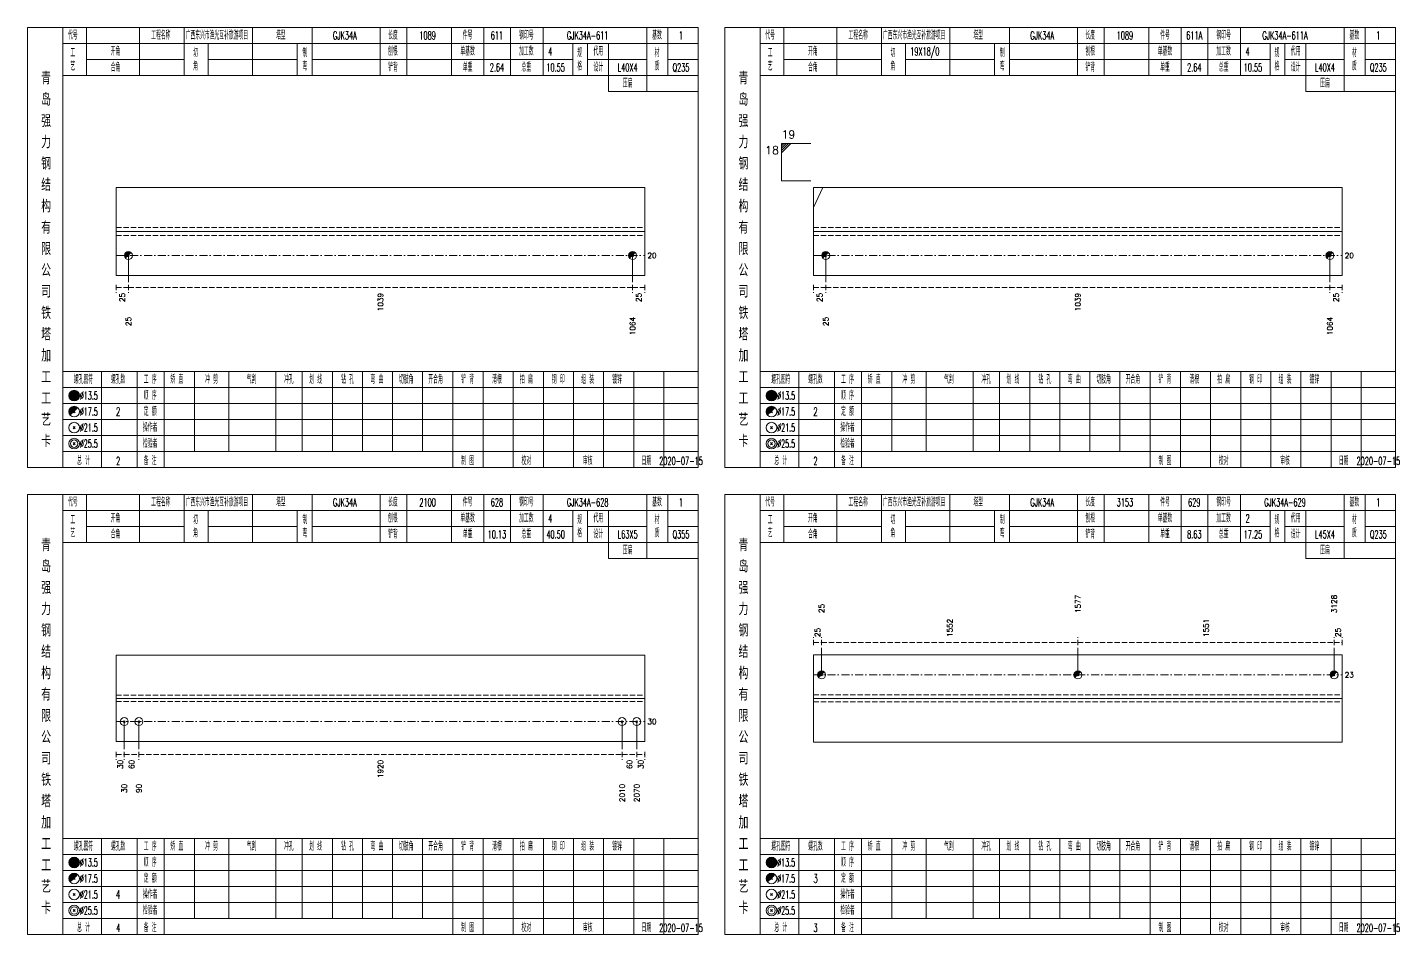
# Model space of a CAD drawing. Extents: x 0 to 2606, y -377 to 6479.
# Drawn here: x 0 to 514, y 3500 to 3840 of the extents above; entities that cross this region are included whole.
import ezdxf
from ezdxf.enums import TextEntityAlignment as Align

# ---------------------------------------------------------------- set-up
doc = ezdxf.new("R2010")
doc.units = 0
doc.header["$MEASUREMENT"] = 0
doc.linetypes.add('一点画线', pattern=[5.2, 3, -1, 0.2, -1])
doc.linetypes.add('虚线', pattern=[2.75, 2, -0.75])
doc.layers.get('0').update_dxf_attribs({"linetype": 'CONTINUOUS', "lineweight": 25})
doc.layers.add('1', color=7, linetype='CONTINUOUS', lineweight=25)
doc.layers.add('4', color=7, linetype='CONTINUOUS', lineweight=25)
doc.styles.get("Standard").update_dxf_attribs({"font": 'simplex.shx', "width": 0.7, "height": 3, "bigfont": 'gbhzfs.shx'})

msp = doc.modelspace()

# ---------------------------------------------------------------- linework, layer by layer
at = {"color": 7, "linetype": 'Continuous', "lineweight": 13}
for p, q in [((282.7, 3796.5), (293.7, 3796.5)), ((282.7, 3782.5), (282.7, 3796.5)), ((283.57, 3796.5), (282.7, 3795.62)), ((284.45, 3796.5), (282.7, 3794.75)), ((285.32, 3796.5), (282.7, 3793.88)), ((286.2, 3796.5), (282.7, 3793)), ((282.7, 3782.5), (293.7, 3782.5)), ((294.7, 3772.57), (298.16, 3780)), ((37.85, 3754.5), (37.85, 3744.5)), ((226.85, 3754.5), (226.85, 3744.5)), ((299.25, 3754.5), (299.25, 3744.5)), ((488.25, 3754.5), (488.25, 3744.5)), ((297.7, 3597.33), (297.7, 3607.5)), ((393.78, 3597.33), (393.78, 3607.5)), ((489.8, 3597.33), (489.8, 3607.5)), ((36.3, 3579.81), (36.3, 3569.5)), ((41.79, 3579.81), (41.79, 3569.5)), ((222.91, 3579.81), (222.91, 3569.5)), ((228.4, 3579.81), (228.4, 3569.5))]:
    msp.add_line(p, q, dxfattribs=at)
at = {"color": 7, "linetype": 'Continuous', "lineweight": 18}
for p, q in [((33.3, 3780), (33.3, 3747)), ((33.3, 3780), (231.4, 3780)), ((231.4, 3780), (231.4, 3747)), ((294.7, 3780), (294.7, 3747)), ((294.7, 3780), (492.8, 3780)), ((492.8, 3780), (492.8, 3747)), ((33.3, 3763.5), (231.4, 3763.5)), ((294.7, 3763.5), (492.8, 3763.5)), ((33.3, 3604.69), (33.3, 3572.31)), ((33.3, 3604.69), (231.4, 3604.69)), ((231.4, 3604.69), (231.4, 3572.31)), ((294.7, 3604.83), (294.7, 3572.17)), ((294.7, 3604.83), (492.8, 3604.83)), ((492.8, 3604.83), (492.8, 3572.17)), ((33.3, 3588.5), (231.4, 3588.5)), ((294.7, 3588.5), (492.8, 3588.5))]:
    msp.add_line(p, q, dxfattribs=at)
at = {"color": 1, "linetype": '虚线', "lineweight": 18}
for p, q in [((33.3, 3765), (231.4, 3765)), ((33.3, 3762), (231.4, 3762)), ((294.7, 3765), (492.8, 3765)), ((294.7, 3762), (492.8, 3762)), ((33.3, 3589.69), (231.4, 3589.69)), ((33.3, 3587.31), (231.4, 3587.31)), ((294.7, 3589.83), (492.8, 3589.83)), ((294.7, 3587.17), (492.8, 3587.17))]:
    msp.add_line(p, q, dxfattribs=at)
at = {"color": 3, "linetype": '一点画线', "lineweight": 13}
for p, q in [((33.3, 3754.5), (231.4, 3754.5)), ((294.7, 3754.5), (492.8, 3754.5)), ((294.7, 3597.33), (492.8, 3597.33)), ((33.3, 3579.81), (231.4, 3579.81))]:
    msp.add_line(p, q, dxfattribs=at)
at = {"color": 8, "linetype": '虚线', "lineweight": 9}
for p, q in [((33.3, 3743.5), (33.3, 3740.5)), ((33.3, 3742.5), (37.85, 3742.5)), ((37.85, 3743.5), (37.85, 3740.5)), ((37.85, 3743.5), (37.85, 3740.5)), ((37.85, 3742.5), (226.85, 3742.5)), ((226.85, 3743.5), (226.85, 3740.5)), ((226.85, 3743.5), (226.85, 3740.5)), ((226.85, 3742.5), (231.4, 3742.5)), ((231.4, 3743.5), (231.4, 3740.5)), ((294.7, 3743.5), (294.7, 3740.5)), ((294.7, 3742.5), (299.25, 3742.5)), ((299.25, 3743.5), (299.25, 3740.5)), ((299.25, 3743.5), (299.25, 3740.5)), ((299.25, 3742.5), (488.25, 3742.5)), ((488.25, 3743.5), (488.25, 3740.5)), ((488.25, 3743.5), (488.25, 3740.5)), ((488.25, 3742.5), (492.8, 3742.5)), ((492.8, 3743.5), (492.8, 3740.5)), ((294.7, 3608.5), (294.7, 3611.5)), ((297.7, 3608.5), (297.7, 3611.5)), ((297.7, 3608.5), (297.7, 3611.5)), ((393.78, 3608.5), (393.78, 3611.5)), ((393.78, 3608.5), (393.78, 3611.5)), ((489.8, 3608.5), (489.8, 3611.5)), ((489.8, 3608.5), (489.8, 3611.5)), ((492.8, 3608.5), (492.8, 3611.5)), ((294.7, 3609.5), (297.7, 3609.5)), ((297.7, 3609.5), (393.78, 3609.5)), ((393.78, 3609.5), (489.8, 3609.5)), ((489.8, 3609.5), (492.8, 3609.5)), ((33.3, 3568.5), (33.3, 3565.5)), ((33.3, 3567.5), (36.3, 3567.5)), ((36.3, 3568.5), (36.3, 3565.5)), ((36.3, 3568.5), (36.3, 3565.5)), ((36.3, 3567.5), (41.79, 3567.5)), ((41.79, 3568.5), (41.79, 3565.5)), ((41.79, 3568.5), (41.79, 3565.5)), ((41.79, 3567.5), (222.91, 3567.5)), ((222.91, 3568.5), (222.91, 3565.5)), ((222.91, 3568.5), (222.91, 3565.5)), ((222.91, 3567.5), (228.4, 3567.5)), ((228.4, 3568.5), (228.4, 3565.5)), ((228.4, 3568.5), (228.4, 3565.5)), ((228.4, 3567.5), (231.4, 3567.5)), ((231.4, 3568.5), (231.4, 3565.5))]:
    msp.add_line(p, q, dxfattribs=at)
at = {"color": 7, "linetype": 'Continuous', "lineweight": 0}
for p, q in [((297.4, 3597.03), (298, 3597.63)), ((297.4, 3597.63), (298, 3597.03)), ((393.48, 3597.03), (394.08, 3597.63)), ((393.48, 3597.63), (394.08, 3597.03)), ((489.5, 3597.03), (490.1, 3597.63)), ((489.5, 3597.63), (490.1, 3597.03))]:
    msp.add_line(p, q, dxfattribs=at)
at = {"color": 7, "linetype": 'Continuous', "lineweight": 13}
for centre in [(297.7, 3597.33), (393.78, 3597.33), (489.8, 3597.33)]:
    msp.add_circle(centre, 1.5, dxfattribs=at)
for centre, radius in [((297.7, 3597.33), 1.35), ((297.7, 3597.33), 1.2), ((297.7, 3597.33), 1.05), ((297.7, 3597.33), 0.9), ((297.7, 3597.33), 0.75), ((297.7, 3597.33), 0.6), ((297.7, 3597.33), 0.45), ((297.7, 3597.33), 0.3), ((297.7, 3597.33), 0.15), ((393.78, 3597.33), 1.35), ((393.78, 3597.33), 1.2), ((393.78, 3597.33), 1.05), ((393.78, 3597.33), 0.9), ((393.78, 3597.33), 0.75), ((393.78, 3597.33), 0.6), ((393.78, 3597.33), 0.45), ((393.78, 3597.33), 0.3), ((393.78, 3597.33), 0.15), ((489.8, 3597.33), 1.35), ((489.8, 3597.33), 1.2), ((489.8, 3597.33), 1.05), ((489.8, 3597.33), 0.9), ((489.8, 3597.33), 0.75), ((489.8, 3597.33), 0.6), ((489.8, 3597.33), 0.45), ((489.8, 3597.33), 0.3), ((489.8, 3597.33), 0.15)]:
    msp.add_arc(centre, radius, 45, 225, dxfattribs=at)
at = {"layer": '1', "color": 7, "linetype": 'Continuous', "lineweight": 0}
for p, q in [((37.55, 3754.2), (38.15, 3754.8)), ((37.55, 3754.8), (38.15, 3754.2)), ((226.55, 3754.2), (227.15, 3754.8)), ((226.55, 3754.8), (227.15, 3754.2)), ((298.95, 3754.2), (299.55, 3754.8)), ((298.95, 3754.8), (299.55, 3754.2)), ((487.95, 3754.2), (488.55, 3754.8)), ((487.95, 3754.8), (488.55, 3754.2))]:
    msp.add_line(p, q, dxfattribs=at)
at = {"layer": '1', "color": 7, "linetype": 'Continuous', "lineweight": 18}
for p, q in [((33.3, 3747), (231.4, 3747)), ((294.7, 3747), (492.8, 3747)), ((33.3, 3572.31), (231.4, 3572.31)), ((294.7, 3572.17), (492.8, 3572.17))]:
    msp.add_line(p, q, dxfattribs=at)
at = {"layer": '1', "color": 7, "linetype": 'Continuous', "lineweight": 13}
for p, q in [((36, 3579.51), (36.6, 3580.11)), ((36.6, 3579.51), (36, 3580.11)), ((41.49, 3579.51), (42.09, 3580.11)), ((42.09, 3579.51), (41.49, 3580.11)), ((222.61, 3579.51), (223.21, 3580.11)), ((223.21, 3579.51), (222.61, 3580.11)), ((228.1, 3579.51), (228.7, 3580.11)), ((228.7, 3579.51), (228.1, 3580.11))]:
    msp.add_line(p, q, dxfattribs=at)
for centre in [(37.85, 3754.5), (226.85, 3754.5), (299.25, 3754.5), (488.25, 3754.5), (36.3, 3579.81), (41.79, 3579.81), (222.91, 3579.81), (228.4, 3579.81)]:
    msp.add_circle(centre, 1.5, dxfattribs=at)
for centre, radius in [((37.85, 3754.5), 1.35), ((37.85, 3754.5), 1.2), ((37.85, 3754.5), 1.05), ((37.85, 3754.5), 0.9), ((37.85, 3754.5), 0.75), ((37.85, 3754.5), 0.6), ((37.85, 3754.5), 0.45), ((37.85, 3754.5), 0.3), ((226.85, 3754.5), 1.35), ((226.85, 3754.5), 1.2), ((226.85, 3754.5), 1.05), ((226.85, 3754.5), 0.9), ((226.85, 3754.5), 0.75), ((226.85, 3754.5), 0.6), ((226.85, 3754.5), 0.45), ((226.85, 3754.5), 0.3), ((299.25, 3754.5), 1.35), ((299.25, 3754.5), 1.2), ((299.25, 3754.5), 1.05), ((299.25, 3754.5), 0.9), ((299.25, 3754.5), 0.75), ((299.25, 3754.5), 0.6), ((299.25, 3754.5), 0.45), ((299.25, 3754.5), 0.3), ((488.25, 3754.5), 1.35), ((488.25, 3754.5), 1.2), ((488.25, 3754.5), 1.05), ((488.25, 3754.5), 0.9), ((488.25, 3754.5), 0.75), ((488.25, 3754.5), 0.6), ((488.25, 3754.5), 0.45), ((488.25, 3754.5), 0.3), ((37.85, 3754.5), 0.15), ((226.85, 3754.5), 0.15), ((299.25, 3754.5), 0.15), ((488.25, 3754.5), 0.15)]:
    msp.add_arc(centre, radius, 45, 225, dxfattribs=at)
at = {"layer": '4', "color": 1, "linetype": 'Continuous', "lineweight": 18}
for p, q in [((13.3, 3675), (13.3, 3840)), ((22.2, 3822), (22.2, 3840)), ((42, 3822), (42, 3840)), ((58.8, 3822), (58.8, 3840)), ((84.4, 3822), (84.4, 3840)), ((106.7, 3822), (106.7, 3840)), ((132.2, 3822), (132.2, 3840)), ((142.2, 3822), (142.2, 3840)), ((158.9, 3822), (158.9, 3840)), ((171.1, 3822), (171.1, 3840)), ((181.1, 3822), (181.1, 3840)), ((193.3, 3822), (193.3, 3840)), ((232.2, 3816), (232.2, 3840)), ((240, 3822), (240, 3840)), ((274.7, 3675), (274.7, 3840)), ((283.6, 3822), (283.6, 3840)), ((303.4, 3822), (303.4, 3840)), ((320.2, 3822), (320.2, 3840)), ((345.8, 3822), (345.8, 3840)), ((368.1, 3822), (368.1, 3840)), ((393.6, 3822), (393.6, 3840)), ((403.6, 3822), (403.6, 3840)), ((420.3, 3822), (420.3, 3840)), ((432.5, 3822), (432.5, 3840)), ((442.5, 3822), (442.5, 3840)), ((454.7, 3822), (454.7, 3840)), ((493.6, 3816), (493.6, 3840)), ((501.4, 3822), (501.4, 3840)), ((13.3, 3834), (251.4, 3834)), ((67.8, 3822), (67.8, 3834)), ((101.1, 3822), (101.1, 3834)), ((204.4, 3822), (204.4, 3834)), ((210, 3822), (210, 3834)), ((217.8, 3816), (217.8, 3834)), ((274.7, 3834), (512.8, 3834)), ((329.2, 3822), (329.2, 3834)), ((362.5, 3822), (362.5, 3834)), ((465.8, 3822), (465.8, 3834)), ((471.4, 3822), (471.4, 3834)), ((479.2, 3816), (479.2, 3834)), ((22.2, 3828), (58.8, 3828)), ((67.8, 3828), (101.1, 3828)), ((106.7, 3828), (204.4, 3828)), ((210, 3828), (232.2, 3828)), ((240, 3828), (251.4, 3828)), ((283.6, 3828), (320.2, 3828)), ((329.2, 3828), (362.5, 3828)), ((368.1, 3828), (465.8, 3828)), ((471.4, 3828), (493.6, 3828)), ((501.4, 3828), (512.8, 3828)), ((13.3, 3822), (251.4, 3822)), ((274.7, 3822), (512.8, 3822)), ((217.8, 3816), (251.4, 3816)), ((479.2, 3816), (512.8, 3816)), ((13.3, 3711), (251.4, 3711)), ((27.8, 3675), (27.8, 3711)), ((41.1, 3675), (41.1, 3711)), ((51.2, 3675), (51.2, 3711)), ((62.6, 3681), (62.6, 3711)), ((75.5, 3681), (75.5, 3711)), ((93.1, 3681), (93.1, 3711)), ((103, 3681), (103, 3711)), ((114.3, 3681), (114.3, 3711)), ((125.6, 3681), (125.6, 3711)), ((136.9, 3681), (136.9, 3711)), ((148.1, 3681), (148.1, 3711)), ((159.5, 3681), (159.5, 3711)), ((170.8, 3681), (170.8, 3711)), ((182.1, 3681), (182.1, 3711)), ((193.4, 3681), (193.4, 3711)), ((204.7, 3681), (204.7, 3711)), ((216, 3681), (216, 3711)), ((227.3, 3681), (227.3, 3711)), ((238.6, 3681), (238.6, 3711)), ((274.7, 3711), (512.8, 3711)), ((289.2, 3675), (289.2, 3711)), ((302.5, 3675), (302.5, 3711)), ((312.6, 3675), (312.6, 3711)), ((324, 3681), (324, 3711)), ((336.9, 3681), (336.9, 3711)), ((354.5, 3681), (354.5, 3711)), ((364.4, 3681), (364.4, 3711)), ((375.7, 3681), (375.7, 3711)), ((387, 3681), (387, 3711)), ((398.3, 3681), (398.3, 3711)), ((409.5, 3681), (409.5, 3711)), ((420.9, 3681), (420.9, 3711)), ((432.2, 3681), (432.2, 3711)), ((443.5, 3681), (443.5, 3711)), ((454.8, 3681), (454.8, 3711)), ((466.1, 3681), (466.1, 3711)), ((477.4, 3681), (477.4, 3711)), ((488.7, 3681), (488.7, 3711)), ((500, 3681), (500, 3711)), ((13.3, 3705), (251.4, 3705)), ((274.7, 3705), (512.8, 3705)), ((13.3, 3699), (251.4, 3699)), ((274.7, 3699), (512.8, 3699)), ((13.3, 3693), (251.4, 3693)), ((274.7, 3693), (512.8, 3693)), ((13.3, 3687), (251.4, 3687)), ((274.7, 3687), (512.8, 3687)), ((13.3, 3681), (251.4, 3681)), ((159.5, 3675), (159.5, 3681)), ((170.8, 3675), (170.8, 3681)), ((182.1, 3675), (182.1, 3681)), ((193.4, 3675), (193.4, 3681)), ((204.7, 3675), (204.7, 3681)), ((216, 3675), (216, 3681)), ((227.3, 3675), (227.3, 3681)), ((238.6, 3675), (238.6, 3681)), ((274.7, 3681), (512.8, 3681)), ((420.9, 3675), (420.9, 3681)), ((432.2, 3675), (432.2, 3681)), ((443.5, 3675), (443.5, 3681)), ((454.8, 3675), (454.8, 3681)), ((466.1, 3675), (466.1, 3681)), ((477.4, 3675), (477.4, 3681)), ((488.7, 3675), (488.7, 3681)), ((500, 3675), (500, 3681)), ((13.3, 3500), (13.3, 3665)), ((22.2, 3647), (22.2, 3665)), ((42, 3647), (42, 3665)), ((58.8, 3647), (58.8, 3665)), ((84.4, 3647), (84.4, 3665)), ((106.7, 3647), (106.7, 3665)), ((132.2, 3647), (132.2, 3665)), ((142.2, 3647), (142.2, 3665)), ((158.9, 3647), (158.9, 3665)), ((171.1, 3647), (171.1, 3665)), ((181.1, 3647), (181.1, 3665)), ((193.3, 3647), (193.3, 3665)), ((232.2, 3641), (232.2, 3665)), ((240, 3647), (240, 3665)), ((274.7, 3500), (274.7, 3665)), ((283.6, 3647), (283.6, 3665)), ((303.4, 3647), (303.4, 3665)), ((320.2, 3647), (320.2, 3665)), ((345.8, 3647), (345.8, 3665)), ((368.1, 3647), (368.1, 3665)), ((393.6, 3647), (393.6, 3665)), ((403.6, 3647), (403.6, 3665)), ((420.3, 3647), (420.3, 3665)), ((432.5, 3647), (432.5, 3665)), ((442.5, 3647), (442.5, 3665)), ((454.7, 3647), (454.7, 3665)), ((493.6, 3641), (493.6, 3665)), ((501.4, 3647), (501.4, 3665)), ((13.3, 3659), (251.4, 3659)), ((67.8, 3647), (67.8, 3659)), ((101.1, 3647), (101.1, 3659)), ((204.4, 3647), (204.4, 3659)), ((210, 3647), (210, 3659)), ((217.8, 3641), (217.8, 3659)), ((274.7, 3659), (512.8, 3659)), ((329.2, 3647), (329.2, 3659)), ((362.5, 3647), (362.5, 3659)), ((465.8, 3647), (465.8, 3659)), ((471.4, 3647), (471.4, 3659)), ((479.2, 3641), (479.2, 3659)), ((22.2, 3653), (58.8, 3653)), ((67.8, 3653), (101.1, 3653)), ((106.7, 3653), (204.4, 3653)), ((210, 3653), (232.2, 3653)), ((240, 3653), (251.4, 3653)), ((283.6, 3653), (320.2, 3653)), ((329.2, 3653), (362.5, 3653)), ((368.1, 3653), (465.8, 3653)), ((471.4, 3653), (493.6, 3653)), ((501.4, 3653), (512.8, 3653)), ((13.3, 3647), (251.4, 3647)), ((274.7, 3647), (512.8, 3647)), ((217.8, 3641), (251.4, 3641)), ((479.2, 3641), (512.8, 3641)), ((13.3, 3536), (251.4, 3536)), ((27.8, 3500), (27.8, 3536)), ((41.1, 3500), (41.1, 3536)), ((51.2, 3500), (51.2, 3536)), ((62.6, 3506), (62.6, 3536)), ((75.5, 3506), (75.5, 3536)), ((93.1, 3506), (93.1, 3536)), ((103, 3506), (103, 3536)), ((114.3, 3506), (114.3, 3536)), ((125.6, 3506), (125.6, 3536)), ((136.9, 3506), (136.9, 3536)), ((148.1, 3506), (148.1, 3536)), ((159.5, 3506), (159.5, 3536)), ((170.8, 3506), (170.8, 3536)), ((182.1, 3506), (182.1, 3536)), ((193.4, 3506), (193.4, 3536)), ((204.7, 3506), (204.7, 3536)), ((216, 3506), (216, 3536)), ((227.3, 3506), (227.3, 3536)), ((238.6, 3506), (238.6, 3536)), ((274.7, 3536), (512.8, 3536)), ((289.2, 3500), (289.2, 3536)), ((302.5, 3500), (302.5, 3536)), ((312.6, 3500), (312.6, 3536)), ((324, 3506), (324, 3536)), ((336.9, 3506), (336.9, 3536)), ((354.5, 3506), (354.5, 3536)), ((364.4, 3506), (364.4, 3536)), ((375.7, 3506), (375.7, 3536)), ((387, 3506), (387, 3536)), ((398.3, 3506), (398.3, 3536)), ((409.5, 3506), (409.5, 3536)), ((420.9, 3506), (420.9, 3536)), ((432.2, 3506), (432.2, 3536)), ((443.5, 3506), (443.5, 3536)), ((454.8, 3506), (454.8, 3536)), ((466.1, 3506), (466.1, 3536)), ((477.4, 3506), (477.4, 3536)), ((488.7, 3506), (488.7, 3536)), ((500, 3506), (500, 3536)), ((13.3, 3530), (251.4, 3530)), ((274.7, 3530), (512.8, 3530)), ((13.3, 3524), (251.4, 3524)), ((274.7, 3524), (512.8, 3524)), ((13.3, 3518), (251.4, 3518)), ((274.7, 3518), (512.8, 3518)), ((13.3, 3512), (251.4, 3512)), ((274.7, 3512), (512.8, 3512)), ((13.3, 3506), (251.4, 3506)), ((159.5, 3500), (159.5, 3506)), ((170.8, 3500), (170.8, 3506)), ((182.1, 3500), (182.1, 3506)), ((193.4, 3500), (193.4, 3506)), ((204.7, 3500), (204.7, 3506)), ((216, 3500), (216, 3506)), ((227.3, 3500), (227.3, 3506)), ((238.6, 3500), (238.6, 3506)), ((274.7, 3506), (512.8, 3506)), ((420.9, 3500), (420.9, 3506)), ((432.2, 3500), (432.2, 3506)), ((443.5, 3500), (443.5, 3506)), ((454.8, 3500), (454.8, 3506)), ((466.1, 3500), (466.1, 3506)), ((477.4, 3500), (477.4, 3506)), ((488.7, 3500), (488.7, 3506)), ((500, 3500), (500, 3506))]:
    msp.add_line(p, q, dxfattribs=at)
at = {"layer": '4', "color": 7, "linetype": 'Continuous', "lineweight": 13}
for p, q in [((17.3, 3701.8), (17.7, 3702.2)), ((17.7, 3701.8), (17.3, 3702.2)), ((278.7, 3701.8), (279.1, 3702.2)), ((279.1, 3701.8), (278.7, 3702.2)), ((17.1, 3689.6), (17.9, 3690.4)), ((17.9, 3689.6), (17.1, 3690.4)), ((278.5, 3689.6), (279.3, 3690.4)), ((279.3, 3689.6), (278.5, 3690.4)), ((17.1, 3683.6), (17.9, 3684.4)), ((17.9, 3683.6), (17.1, 3684.4)), ((278.5, 3683.6), (279.3, 3684.4)), ((279.3, 3683.6), (278.5, 3684.4)), ((17.3, 3526.8), (17.7, 3527.2)), ((17.7, 3526.8), (17.3, 3527.2)), ((278.7, 3526.8), (279.1, 3527.2)), ((279.1, 3526.8), (278.7, 3527.2)), ((17.1, 3514.6), (17.9, 3515.4)), ((17.9, 3514.6), (17.1, 3515.4)), ((278.5, 3514.6), (279.3, 3515.4)), ((279.3, 3514.6), (278.5, 3515.4)), ((17.1, 3508.6), (17.9, 3509.4)), ((17.9, 3508.6), (17.1, 3509.4)), ((278.5, 3508.6), (279.3, 3509.4)), ((279.3, 3508.6), (278.5, 3509.4))]:
    msp.add_line(p, q, dxfattribs=at)
at = {"layer": '4', "color": 7, "linetype": 'Continuous', "lineweight": 0}
for p, q in [((17.1, 3695.6), (17.9, 3696.4)), ((17.1, 3696.4), (17.9, 3695.6)), ((278.5, 3695.6), (279.3, 3696.4)), ((278.5, 3696.4), (279.3, 3695.6)), ((17.1, 3520.6), (17.9, 3521.4)), ((17.1, 3521.4), (17.9, 3520.6)), ((278.5, 3520.6), (279.3, 3521.4)), ((278.5, 3521.4), (279.3, 3520.6))]:
    msp.add_line(p, q, dxfattribs=at)
at = {"layer": '4', "color": 1, "linetype": 'Continuous', "lineweight": 18}
for points in [[(0, 3840), (0, 3675), (251.4, 3675), (251.4, 3840)], [(261.4, 3840), (261.4, 3675), (512.8, 3675), (512.8, 3840)], [(0, 3665), (0, 3500), (251.4, 3500), (251.4, 3665)], [(261.4, 3665), (261.4, 3500), (512.8, 3500), (512.8, 3665)]]:
    msp.add_lwpolyline(points, close=True, dxfattribs=at)
at = {"layer": '4', "color": 7, "linetype": 'Continuous', "lineweight": 13}
for centre, radius in [((17.5, 3702), 2), ((17.5, 3702), 1.8), ((17.5, 3702), 1.6), ((17.5, 3702), 1.4), ((278.9, 3702), 2), ((278.9, 3702), 1.8), ((278.9, 3702), 1.6), ((278.9, 3702), 1.4), ((17.5, 3702), 1.2), ((17.5, 3702), 1), ((17.5, 3702), 0.8), ((17.5, 3702), 0.6), ((17.5, 3702), 0.4), ((17.5, 3702), 0.2), ((278.9, 3702), 1.2), ((278.9, 3702), 1), ((278.9, 3702), 0.8), ((278.9, 3702), 0.6), ((278.9, 3702), 0.4), ((278.9, 3702), 0.2), ((17.5, 3696), 2), ((278.9, 3696), 2), ((17.5, 3690), 2), ((278.9, 3690), 2), ((17.5, 3684), 2), ((17.5, 3684), 1.4), ((278.9, 3684), 2), ((278.9, 3684), 1.4), ((17.5, 3527), 2), ((17.5, 3527), 1.8), ((17.5, 3527), 1.6), ((278.9, 3527), 2), ((278.9, 3527), 1.8), ((278.9, 3527), 1.6), ((17.5, 3527), 1.4), ((17.5, 3527), 1.2), ((17.5, 3527), 1), ((17.5, 3527), 0.8), ((17.5, 3527), 0.6), ((17.5, 3527), 0.4), ((17.5, 3527), 0.2), ((278.9, 3527), 1.4), ((278.9, 3527), 1.2), ((278.9, 3527), 1), ((278.9, 3527), 0.8), ((278.9, 3527), 0.6), ((278.9, 3527), 0.4), ((278.9, 3527), 0.2), ((17.5, 3521), 2), ((278.9, 3521), 2), ((17.5, 3515), 2), ((278.9, 3515), 2), ((17.5, 3509), 2), ((17.5, 3509), 1.4), ((278.9, 3509), 2), ((278.9, 3509), 1.4)]:
    msp.add_circle(centre, radius, dxfattribs=at)
for centre, radius in [((17.5, 3696), 1.8), ((17.5, 3696), 1.6), ((17.5, 3696), 1.4), ((17.5, 3696), 1.2), ((17.5, 3696), 1), ((17.5, 3696), 0.8), ((17.5, 3696), 0.6), ((17.5, 3696), 0.4), ((17.5, 3696), 0.2), ((278.9, 3696), 1.8), ((278.9, 3696), 1.6), ((278.9, 3696), 1.4), ((278.9, 3696), 1.2), ((278.9, 3696), 1), ((278.9, 3696), 0.8), ((278.9, 3696), 0.6), ((278.9, 3696), 0.4), ((278.9, 3696), 0.2), ((17.5, 3521), 1.8), ((17.5, 3521), 1.6), ((17.5, 3521), 1.4), ((17.5, 3521), 1.2), ((17.5, 3521), 1), ((17.5, 3521), 0.8), ((17.5, 3521), 0.6), ((17.5, 3521), 0.4), ((17.5, 3521), 0.2), ((278.9, 3521), 1.8), ((278.9, 3521), 1.6), ((278.9, 3521), 1.4), ((278.9, 3521), 1.2), ((278.9, 3521), 1), ((278.9, 3521), 0.8), ((278.9, 3521), 0.6), ((278.9, 3521), 0.4), ((278.9, 3521), 0.2)]:
    msp.add_arc(centre, radius, 45, 225, dxfattribs=at)

# ---------------------------------------------------------------- texts
at = {"color": 7, "linetype": 'Continuous', "lineweight": 13}
msp.add_text('19', height=3, dxfattribs=at).set_placement((282.7, 3797.5), align=Align.BOTTOM_LEFT)
msp.add_text('18', height=3, dxfattribs=at).set_placement((281.7, 3795.5), align=Align.TOP_RIGHT)
for s, p in [('20', (232.4, 3754.5)), ('20', (493.8, 3754.5)), ('23', (493.8, 3597.33)), ('30', (232.4, 3579.81))]:
    msp.add_text(s, height=2, dxfattribs=at).set_placement(p, align=Align.MIDDLE_LEFT)
at = {"color": 8, "linetype": 'Continuous', "lineweight": 9}
for s, p in [('25', (35.57, 3740.5)), ('1039', (132.35, 3740.5)), ('25', (229.13, 3740.5)), ('25', (296.97, 3740.5)), ('1039', (393.75, 3740.5)), ('25', (490.53, 3740.5)), ('30', (34.8, 3565.5)), ('60', (39.05, 3565.5)), ('1920', (132.35, 3565.5)), ('60', (225.66, 3565.5)), ('30', (229.9, 3565.5))]:
    msp.add_text(s, height=2, rotation=90, dxfattribs=at).set_placement(p, align=Align.MIDDLE_RIGHT)
at = {"color": 7, "linetype": 'Continuous', "lineweight": 13}
for s, p in [('1577', (393.78, 3620.5)), ('3128', (489.8, 3620.5)), ('25', (297.7, 3620.5))]:
    msp.add_text(s, height=2, rotation=90, dxfattribs=at).set_placement(p, align=Align.MIDDLE_LEFT)
at = {"color": 8, "linetype": 'Continuous', "lineweight": 9}
for s, p in [('1552', (345.74, 3611.5)), ('1551', (441.79, 3611.5)), ('25', (296.2, 3611.5)), ('25', (491.3, 3611.5))]:
    msp.add_text(s, height=2, rotation=90, dxfattribs=at).set_placement(p, align=Align.MIDDLE_LEFT)
at = {"layer": '1', "color": 7, "linetype": 'Continuous', "lineweight": 13}
for s, p in [('25', (37.85, 3731.5)), ('1064', (226.85, 3731.5)), ('25', (299.25, 3731.5)), ('1064', (488.25, 3731.5)), ('30', (36.3, 3556.5)), ('90', (41.79, 3556.5)), ('2010', (222.91, 3556.5)), ('2070', (228.4, 3556.5))]:
    msp.add_text(s, height=2, rotation=90, dxfattribs=at).set_placement(p, align=Align.MIDDLE_RIGHT)
at = {"layer": '4', "color": 1, "linetype": 'Continuous', "lineweight": 13}
for s, height, width, p in [('代号', 3, 0.6, (17, 3837)), ('工程名称', 3, 0.6, (50, 3837)), ('广西东兴市渔光互补旅游项目', 3, 0.6, (71, 3837)), ('塔型', 3, 0.6, (95, 3837)), ('GJK34A', 3, 0.6, (119, 3837)), ('长度', 3, 0.6, (137, 3837)), ('1089', 3, 0.6, (150, 3837)), ('件号', 3, 0.6, (165, 3837)), ('611', 3, 0.6, (176, 3837)), ('钢印号', 3, 0.6, (187, 3837)), ('GJK34A-611', 3, 0.6, (210, 3837)), ('基数', 3, 0.6, (236, 3837)), ('1', 3, 0.6, (245, 3837)), ('代号', 3, 0.6, (278.4, 3837)), ('工程名称', 3, 0.6, (311.4, 3837)), ('广西东兴市渔光互补旅游项目', 3, 0.6, (332.4, 3837)), ('塔型', 3, 0.6, (356.4, 3837)), ('GJK34A', 3, 0.6, (380.4, 3837)), ('长度', 3, 0.6, (398.4, 3837)), ('1089', 3, 0.6, (411.4, 3837)), ('件号', 3, 0.6, (426.4, 3837)), ('611A', 3, 0.6, (437.4, 3837)), ('钢印号', 3, 0.6, (448.4, 3837)), ('GJK34A-611A', 3, 0.6, (471.4, 3837)), ('基数', 3, 0.6, (497.4, 3837)), ('1', 3, 0.6, (506.4, 3837)), ('开角', 3, 0.6, (33, 3831)), ('切', 3, 0.6, (63, 3830.4)), ('制', 3, 0.6, (104, 3830.4)), ('刨根', 3, 0.6, (137, 3831)), ('单基数', 3, 0.6, (165, 3831)), ('加工数', 3, 0.6, (187, 3831)), ('4', 3, 0.6, (196, 3831)), ('规', 3, 0.6, (207, 3830.4)), ('代用', 3, 0.6, (214, 3831)), ('材', 3, 0.6, (236, 3830.4)), ('开角', 3, 0.6, (294.4, 3831)), ('切', 3, 0.6, (324.4, 3830.4)), ('19X18/0', 3, 0.6, (336.4, 3831)), ('制', 3, 0.6, (365.4, 3830.4)), ('刨根', 3, 0.6, (398.4, 3831)), ('单基数', 3, 0.6, (426.4, 3831)), ('加工数', 3, 0.6, (448.4, 3831)), ('4', 3, 0.6, (457.4, 3831)), ('规', 3, 0.6, (468.4, 3830.4)), ('代用', 3, 0.6, (475.4, 3831)), ('材', 3, 0.6, (497.4, 3830.4)), ('工', 3, 0.6, (17, 3830.4)), ('艺', 3, 0.6, (17, 3825.4)), ('合角', 3, 0.6, (33, 3825)), ('角', 3, 0.6, (63, 3825.4)), ('弯', 3, 0.6, (104, 3825.4)), ('铲背', 3, 0.6, (137, 3825)), ('单重', 3, 0.6, (165, 3825)), ('总重', 3, 0.6, (187, 3825)), ('格', 3, 0.6, (207, 3825.4)), ('设计', 3, 0.6, (214, 3825)), ('质', 3, 0.6, (236, 3825.4)), ('工', 3, 0.6, (278.4, 3830.4)), ('艺', 3, 0.6, (278.4, 3825.4)), ('合角', 3, 0.6, (294.4, 3825)), ('角', 3, 0.6, (324.4, 3825.4)), ('弯', 3, 0.6, (365.4, 3825.4)), ('铲背', 3, 0.6, (398.4, 3825)), ('单重', 3, 0.6, (426.4, 3825)), ('总重', 3, 0.6, (448.4, 3825)), ('格', 3, 0.6, (468.4, 3825.4)), ('设计', 3, 0.6, (475.4, 3825)), ('质', 3, 0.6, (497.4, 3825.4)), ('青', 4.6, 0.8, (7, 3821)), ('2.64', 3, 0.6, (176, 3825)), ('10.55', 3, 0.6, (198, 3825)), ('L40X4', 3, 0.6, (225, 3825)), ('Q235', 3, 0.6, (245, 3825)), ('青', 4.6, 0.8, (268.4, 3821)), ('2.64', 3, 0.6, (437.4, 3825)), ('10.55', 3, 0.6, (459.4, 3825)), ('L40X4', 3, 0.6, (486.4, 3825)), ('Q235', 3, 0.6, (506.4, 3825)), ('压扁', 3, 0.6, (225, 3819)), ('压扁', 3, 0.6, (486.4, 3819)), ('岛', 4.6, 0.8, (7, 3813)), ('岛', 4.6, 0.8, (268.4, 3813)), ('强', 4.6, 0.8, (7, 3805)), ('强', 4.6, 0.8, (268.4, 3805)), ('力', 4.6, 0.8, (7, 3797)), ('力', 4.6, 0.8, (268.4, 3797)), ('钢', 4.6, 0.8, (7, 3789)), ('钢', 4.6, 0.8, (268.4, 3789)), ('结', 4.6, 0.8, (7, 3781)), ('结', 4.6, 0.8, (268.4, 3781)), ('构', 4.6, 0.8, (7, 3773)), ('构', 4.6, 0.8, (268.4, 3773)), ('有', 4.6, 0.8, (7, 3765)), ('有', 4.6, 0.8, (268.4, 3765)), ('限', 4.6, 0.8, (7, 3757)), ('限', 4.6, 0.8, (268.4, 3757)), ('公', 4.6, 0.8, (7, 3749)), ('公', 4.6, 0.8, (268.4, 3749)), ('司', 4.6, 0.8, (7, 3741)), ('司', 4.6, 0.8, (268.4, 3741)), ('铁', 4.6, 0.8, (7, 3733)), ('铁', 4.6, 0.8, (268.4, 3733)), ('塔', 4.6, 0.8, (7, 3725)), ('塔', 4.6, 0.8, (268.4, 3725)), ('加', 4.6, 0.8, (7, 3717)), ('加', 4.6, 0.8, (268.4, 3717)), ('工', 4.6, 0.8, (7, 3709)), ('螺孔图符', 3, 0.6, (21, 3708)), ('螺孔数', 3, 0.6, (34, 3708)), ('工 序', 3, 0.6, (46, 3708)), ('矫 直', 3, 0.6, (56, 3708)), ('冲 剪', 3, 0.6, (69, 3708)), ('气割', 3, 0.6, (84, 3708)), ('冲孔', 3, 0.6, (98, 3708)), ('划 线', 3, 0.6, (108, 3708)), ('钻 孔', 3, 0.6, (120, 3708)), ('弯 曲', 3, 0.6, (131, 3708)), ('切肢角', 3, 0.6, (142, 3708)), ('开合角', 3, 0.6, (153, 3708)), ('铲 背', 3, 0.6, (165, 3708)), ('清根', 3, 0.6, (176, 3708)), ('拍 扁', 3, 0.6, (187, 3708)), ('钢 印', 3, 0.6, (199, 3708)), ('组 装', 3, 0.6, (210, 3708)), ('镀锌', 3, 0.6, (221, 3708)), ('工', 4.6, 0.8, (268.4, 3709)), ('螺孔图符', 3, 0.6, (282.4, 3708)), ('螺孔数', 3, 0.6, (295.4, 3708)), ('工 序', 3, 0.6, (307.4, 3708)), ('矫 直', 3, 0.6, (317.4, 3708)), ('冲 剪', 3, 0.6, (330.4, 3708)), ('气割', 3, 0.6, (345.4, 3708)), ('冲孔', 3, 0.6, (359.4, 3708)), ('划 线', 3, 0.6, (369.4, 3708)), ('钻 孔', 3, 0.6, (381.4, 3708)), ('弯 曲', 3, 0.6, (392.4, 3708)), ('切肢角', 3, 0.6, (403.4, 3708)), ('开合角', 3, 0.6, (414.4, 3708)), ('铲 背', 3, 0.6, (426.4, 3708)), ('清根', 3, 0.6, (437.4, 3708)), ('拍 扁', 3, 0.6, (448.4, 3708)), ('钢 印', 3, 0.6, (460.4, 3708)), ('组 装', 3, 0.6, (471.4, 3708)), ('镀锌', 3, 0.6, (482.4, 3708)), ('%%C13.5', 3, 0.5, (23, 3702)), ('顺 序', 3, 0.6, (46, 3702)), ('%%C13.5', 3, 0.5, (284.4, 3702)), ('顺 序', 3, 0.6, (307.4, 3702)), ('工', 4.6, 0.8, (7, 3701)), ('工', 4.6, 0.8, (268.4, 3701)), ('艺', 4.6, 0.8, (7, 3693)), ('%%C17.5', 3, 0.5, (23, 3696)), ('2', 3.2, 0.6, (34, 3696)), ('定 额', 3, 0.6, (46, 3696)), ('艺', 4.6, 0.8, (268.4, 3693)), ('%%C17.5', 3, 0.5, (284.4, 3696)), ('2', 3.2, 0.6, (295.4, 3696)), ('定 额', 3, 0.6, (307.4, 3696)), ('%%C21.5', 3, 0.5, (23, 3690)), ('操作者', 3, 0.6, (46, 3690)), ('%%C21.5', 3, 0.5, (284.4, 3690)), ('操作者', 3, 0.6, (307.4, 3690)), ('卡', 4.6, 0.8, (7, 3685)), ('%%C25.5', 3, 0.5, (23, 3684)), ('检验者', 3, 0.6, (46, 3684)), ('卡', 4.6, 0.8, (268.4, 3685)), ('%%C25.5', 3, 0.5, (284.4, 3684)), ('检验者', 3, 0.6, (307.4, 3684)), ('总 计', 3, 0.6, (21, 3677.5)), ('2', 3, 0.6, (34, 3677.5)), ('备 注', 3, 0.6, (46, 3677.5)), ('制 图', 3, 0.6, (165, 3677.5)), ('校对', 3, 0.6, (187, 3677.5)), ('审核', 3, 0.6, (210, 3677.5)), ('日期', 3, 0.6, (232, 3677.5)), ('2020-07-15', 3, 0.6, (245, 3677.5)), ('总 计', 3, 0.6, (282.4, 3677.5)), ('2', 3, 0.6, (295.4, 3677.5)), ('备 注', 3, 0.6, (307.4, 3677.5)), ('制 图', 3, 0.6, (426.4, 3677.5)), ('校对', 3, 0.6, (448.4, 3677.5)), ('审核', 3, 0.6, (471.4, 3677.5)), ('日期', 3, 0.6, (493.4, 3677.5)), ('2020-07-15', 3, 0.6, (506.4, 3677.5)), ('代号', 3, 0.6, (17, 3662)), ('工程名称', 3, 0.6, (50, 3662)), ('广西东兴市渔光互补旅游项目', 3, 0.6, (71, 3662)), ('塔型', 3, 0.6, (95, 3662)), ('GJK34A', 3, 0.6, (119, 3662)), ('长度', 3, 0.6, (137, 3662)), ('2100', 3, 0.6, (150, 3662)), ('件号', 3, 0.6, (165, 3662)), ('628', 3, 0.6, (176, 3662)), ('钢印号', 3, 0.6, (187, 3662)), ('GJK34A-628', 3, 0.6, (210, 3662)), ('基数', 3, 0.6, (236, 3662)), ('1', 3, 0.6, (245, 3662)), ('代号', 3, 0.6, (278.4, 3662)), ('工程名称', 3, 0.6, (311.4, 3662)), ('广西东兴市渔光互补旅游项目', 3, 0.6, (332.4, 3662)), ('塔型', 3, 0.6, (356.4, 3662)), ('GJK34A', 3, 0.6, (380.4, 3662)), ('长度', 3, 0.6, (398.4, 3662)), ('3153', 3, 0.6, (411.4, 3662)), ('件号', 3, 0.6, (426.4, 3662)), ('629', 3, 0.6, (437.4, 3662)), ('钢印号', 3, 0.6, (448.4, 3662)), ('GJK34A-629', 3, 0.6, (471.4, 3662)), ('基数', 3, 0.6, (497.4, 3662)), ('1', 3, 0.6, (506.4, 3662)), ('开角', 3, 0.6, (33, 3656)), ('切', 3, 0.6, (63, 3655.4)), ('制', 3, 0.6, (104, 3655.4)), ('刨根', 3, 0.6, (137, 3656)), ('单基数', 3, 0.6, (165, 3656)), ('加工数', 3, 0.6, (187, 3656)), ('4', 3, 0.6, (196, 3656)), ('规', 3, 0.6, (207, 3655.4)), ('代用', 3, 0.6, (214, 3656)), ('材', 3, 0.6, (236, 3655.4)), ('开角', 3, 0.6, (294.4, 3656)), ('切', 3, 0.6, (324.4, 3655.4)), ('制', 3, 0.6, (365.4, 3655.4)), ('刨根', 3, 0.6, (398.4, 3656)), ('单基数', 3, 0.6, (426.4, 3656)), ('加工数', 3, 0.6, (448.4, 3656)), ('2', 3, 0.6, (457.4, 3656)), ('规', 3, 0.6, (468.4, 3655.4)), ('代用', 3, 0.6, (475.4, 3656)), ('材', 3, 0.6, (497.4, 3655.4)), ('工', 3, 0.6, (17, 3655.4)), ('艺', 3, 0.6, (17, 3650.4)), ('角', 3, 0.6, (63, 3650.4)), ('弯', 3, 0.6, (104, 3650.4)), ('格', 3, 0.6, (207, 3650.4)), ('质', 3, 0.6, (236, 3650.4)), ('工', 3, 0.6, (278.4, 3655.4)), ('艺', 3, 0.6, (278.4, 3650.4)), ('角', 3, 0.6, (324.4, 3650.4)), ('弯', 3, 0.6, (365.4, 3650.4)), ('格', 3, 0.6, (468.4, 3650.4)), ('质', 3, 0.6, (497.4, 3650.4)), ('青', 4.6, 0.8, (7, 3646)), ('合角', 3, 0.6, (33, 3650)), ('铲背', 3, 0.6, (137, 3650)), ('单重', 3, 0.6, (165, 3650)), ('10.13', 3, 0.6, (176, 3650)), ('总重', 3, 0.6, (187, 3650)), ('40.50', 3, 0.6, (198, 3650)), ('设计', 3, 0.6, (214, 3650)), ('L63X5', 3, 0.6, (225, 3650)), ('Q355', 3, 0.6, (245, 3650)), ('青', 4.6, 0.8, (268.4, 3646)), ('合角', 3, 0.6, (294.4, 3650)), ('铲背', 3, 0.6, (398.4, 3650)), ('单重', 3, 0.6, (426.4, 3650)), ('8.63', 3, 0.6, (437.4, 3650)), ('总重', 3, 0.6, (448.4, 3650)), ('17.25', 3, 0.6, (459.4, 3650)), ('设计', 3, 0.6, (475.4, 3650)), ('L45X4', 3, 0.6, (486.4, 3650)), ('Q235', 3, 0.6, (506.4, 3650)), ('压扁', 3, 0.6, (225, 3644)), ('压扁', 3, 0.6, (486.4, 3644)), ('岛', 4.6, 0.8, (7, 3638)), ('岛', 4.6, 0.8, (268.4, 3638)), ('强', 4.6, 0.8, (7, 3630)), ('强', 4.6, 0.8, (268.4, 3630)), ('力', 4.6, 0.8, (7, 3622)), ('力', 4.6, 0.8, (268.4, 3622)), ('钢', 4.6, 0.8, (7, 3614)), ('钢', 4.6, 0.8, (268.4, 3614)), ('结', 4.6, 0.8, (7, 3606)), ('结', 4.6, 0.8, (268.4, 3606)), ('构', 4.6, 0.8, (7, 3598)), ('构', 4.6, 0.8, (268.4, 3598)), ('有', 4.6, 0.8, (7, 3590)), ('有', 4.6, 0.8, (268.4, 3590)), ('限', 4.6, 0.8, (7, 3582)), ('限', 4.6, 0.8, (268.4, 3582)), ('公', 4.6, 0.8, (7, 3574)), ('公', 4.6, 0.8, (268.4, 3574)), ('司', 4.6, 0.8, (7, 3566)), ('司', 4.6, 0.8, (268.4, 3566)), ('铁', 4.6, 0.8, (7, 3558)), ('铁', 4.6, 0.8, (268.4, 3558)), ('塔', 4.6, 0.8, (7, 3550)), ('塔', 4.6, 0.8, (268.4, 3550)), ('加', 4.6, 0.8, (7, 3542)), ('加', 4.6, 0.8, (268.4, 3542)), ('工', 4.6, 0.8, (7, 3534)), ('螺孔图符', 3, 0.6, (21, 3533)), ('螺孔数', 3, 0.6, (34, 3533)), ('工 序', 3, 0.6, (46, 3533)), ('矫 直', 3, 0.6, (56, 3533)), ('冲 剪', 3, 0.6, (69, 3533)), ('气割', 3, 0.6, (84, 3533)), ('冲孔', 3, 0.6, (98, 3533)), ('划 线', 3, 0.6, (108, 3533)), ('钻 孔', 3, 0.6, (120, 3533)), ('弯 曲', 3, 0.6, (131, 3533)), ('切肢角', 3, 0.6, (142, 3533)), ('开合角', 3, 0.6, (153, 3533)), ('铲 背', 3, 0.6, (165, 3533)), ('清根', 3, 0.6, (176, 3533)), ('拍 扁', 3, 0.6, (187, 3533)), ('钢 印', 3, 0.6, (199, 3533)), ('组 装', 3, 0.6, (210, 3533)), ('镀锌', 3, 0.6, (221, 3533)), ('工', 4.6, 0.8, (268.4, 3534)), ('螺孔图符', 3, 0.6, (282.4, 3533)), ('螺孔数', 3, 0.6, (295.4, 3533)), ('工 序', 3, 0.6, (307.4, 3533)), ('矫 直', 3, 0.6, (317.4, 3533)), ('冲 剪', 3, 0.6, (330.4, 3533)), ('气割', 3, 0.6, (345.4, 3533)), ('冲孔', 3, 0.6, (359.4, 3533)), ('划 线', 3, 0.6, (369.4, 3533)), ('钻 孔', 3, 0.6, (381.4, 3533)), ('弯 曲', 3, 0.6, (392.4, 3533)), ('切肢角', 3, 0.6, (403.4, 3533)), ('开合角', 3, 0.6, (414.4, 3533)), ('铲 背', 3, 0.6, (426.4, 3533)), ('清根', 3, 0.6, (437.4, 3533)), ('拍 扁', 3, 0.6, (448.4, 3533)), ('钢 印', 3, 0.6, (460.4, 3533)), ('组 装', 3, 0.6, (471.4, 3533)), ('镀锌', 3, 0.6, (482.4, 3533)), ('%%C13.5', 3, 0.5, (23, 3527)), ('顺 序', 3, 0.6, (46, 3527)), ('%%C13.5', 3, 0.5, (284.4, 3527)), ('顺 序', 3, 0.6, (307.4, 3527)), ('工', 4.6, 0.8, (7, 3526)), ('工', 4.6, 0.8, (268.4, 3526)), ('艺', 4.6, 0.8, (7, 3518)), ('%%C17.5', 3, 0.5, (23, 3521)), ('定 额', 3, 0.6, (46, 3521)), ('艺', 4.6, 0.8, (268.4, 3518)), ('%%C17.5', 3, 0.5, (284.4, 3521)), ('3', 3.2, 0.6, (295.4, 3521)), ('定 额', 3, 0.6, (307.4, 3521)), ('%%C21.5', 3, 0.5, (23, 3515)), ('4', 3.2, 0.6, (34, 3515)), ('操作者', 3, 0.6, (46, 3515)), ('%%C21.5', 3, 0.5, (284.4, 3515)), ('操作者', 3, 0.6, (307.4, 3515)), ('卡', 4.6, 0.8, (7, 3510)), ('%%C25.5', 3, 0.5, (23, 3509)), ('检验者', 3, 0.6, (46, 3509)), ('卡', 4.6, 0.8, (268.4, 3510)), ('%%C25.5', 3, 0.5, (284.4, 3509)), ('检验者', 3, 0.6, (307.4, 3509)), ('总 计', 3, 0.6, (21, 3502.5)), ('4', 3, 0.6, (34, 3502.5)), ('备 注', 3, 0.6, (46, 3502.5)), ('制 图', 3, 0.6, (165, 3502.5)), ('校对', 3, 0.6, (187, 3502.5)), ('审核', 3, 0.6, (210, 3502.5)), ('日期', 3, 0.6, (232, 3502.5)), ('2020-07-15', 3, 0.6, (245, 3502.5)), ('总 计', 3, 0.6, (282.4, 3502.5)), ('3', 3, 0.6, (295.4, 3502.5)), ('备 注', 3, 0.6, (307.4, 3502.5)), ('制 图', 3, 0.6, (426.4, 3502.5)), ('校对', 3, 0.6, (448.4, 3502.5)), ('审核', 3, 0.6, (471.4, 3502.5)), ('日期', 3, 0.6, (493.4, 3502.5)), ('2020-07-15', 3, 0.6, (506.4, 3502.5))]:
    msp.add_text(s, height=height, dxfattribs=dict(at, width=width)).set_placement(p, align=Align.MIDDLE_CENTER)

doc.saveas('drawing.dxf')
